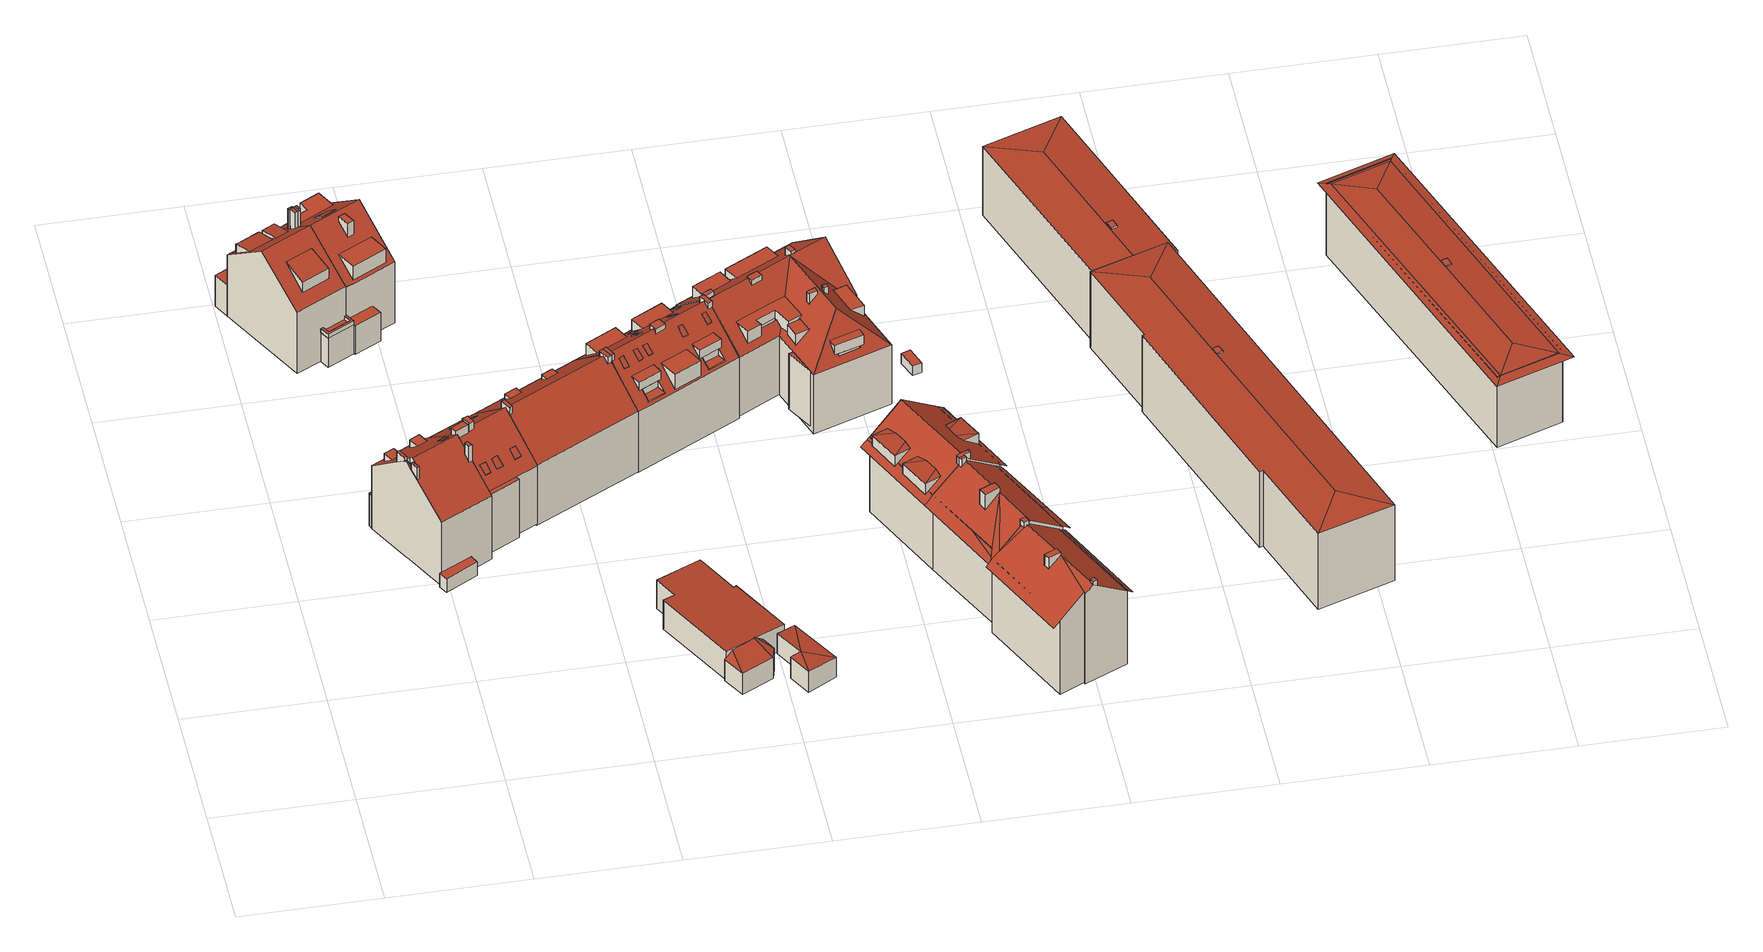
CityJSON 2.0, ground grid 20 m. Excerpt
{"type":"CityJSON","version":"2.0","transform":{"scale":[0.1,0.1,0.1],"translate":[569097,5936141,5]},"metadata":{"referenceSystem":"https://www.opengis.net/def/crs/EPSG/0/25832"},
"CityObjects":{
"building1":{"type":"Building","attributes":{"Grundfläche 2D":"134.691304","Grundhöhe NN":"5.782"},"children":["building1-1","building1-2","building1-3","building1-4","building1-5","building1-6"],"geometry":[{"type":"Solid","lod":"3","boundaries":[[[[0,1,2,3,4,5,6,7,8,9,10,11,12,13,14,15,16]],[[17,18,19,20,21,22,23,10,9,24,25,26,3,2]],[[27,28,29,30]],[[31,32,33,34,35]],[[27,30,36,37]],[[28,27,37,38]],[[29,28,38,39]],[[35,34,40,41]],[[31,35,41,42]],[[32,31,42,43]],[[33,32,43,44]],[[45,21,20,34,33,44]],[[46,12,11,10,23,22,21,45,47]],[[29,39,48,14,13,12,46,36,30]],[[49,40,34,20,19,18,17,2,1,0,16,15,14,48,50]],[[25,24,51,52]],[[53,54,51,24,9,8,7]],[[7,6,55,53]],[[6,5,56,55]],[[5,4,57,56]],[[52,58,57,4,3,26,25]],[[39,38,37,36,46,47,45,44,43,42,41,40,49,50,48],[58,52,51,54,53,55,56,57]]]],"semantics":{"surfaces":[{"type":"RoofSurface"},{"type":"WallSurface"},{"type":"GroundSurface"}],"values":[[0,0,0,0,1,1,1,1,1,1,1,1,1,1,1,1,1,1,1,1,1,2]]}}]},
"building1-1":{"type":"BuildingInstallation","parents":["building1"],"geometry":[{"type":"MultiSurface","lod":"3","boundaries":[[[59,60,61,62]],[[62,61,63,64]],[[59,62,64,65]],[[60,59,65,66]],[[61,60,66,63]]],"semantics":{"surfaces":[{"type":"RoofSurface"},{"type":"WallSurface"}],"values":[0,1,1,1,1]}}]},
"building1-2":{"type":"BuildingInstallation","parents":["building1"],"geometry":[{"type":"MultiSurface","lod":"3","boundaries":[[[67,68,69,70]],[[69,68,71]],[[72,67,70]],[[72,71,68,67]]],"semantics":{"surfaces":[{"type":"RoofSurface"},{"type":"WallSurface"}],"values":[0,1,1,1]}}]},
"building1-3":{"type":"BuildingInstallation","parents":["building1"],"geometry":[{"type":"MultiSurface","lod":"3","boundaries":[[[73,74,75,76]],[[19,77,76,75]],[[73,76,77,78]],[[74,73,78,18]],[[18,19,75,74]]],"semantics":{"surfaces":[{"type":"RoofSurface"},{"type":"WallSurface"}],"values":[0,1,1,1,1]}}]},
"building1-4":{"type":"BuildingInstallation","parents":["building1"],"geometry":[{"type":"MultiSurface","lod":"3","boundaries":[[[79,80,81,82]],[[23,83,82,81]],[[79,82,83,84]],[[84,22,80,79]],[[22,23,81,80]]],"semantics":{"surfaces":[{"type":"RoofSurface"},{"type":"WallSurface"}],"values":[0,1,1,1,1]}}]},
"building1-5":{"type":"BuildingInstallation","parents":["building1"],"geometry":[{"type":"MultiSurface","lod":"3","boundaries":[[[85,86,87,88,89,90]],[[16,0,1,88,87]],[[1,4,5,90,89,88]],[[5,6,91,86,85,90]],[[91,16,87,86]]],"semantics":{"surfaces":[{"type":"RoofSurface"},{"type":"WallSurface"}],"values":[0,1,1,1,1]}}]},
"building1-6":{"type":"BuildingInstallation","parents":["building1"],"geometry":[{"type":"MultiSurface","lod":"3","boundaries":[[[92,93,94,95]],[[96,94,93]],[[92,95,97]],[[97,96,93,92]]],"semantics":{"surfaces":[{"type":"RoofSurface"},{"type":"WallSurface"}],"values":[0,1,1,1]}}]},
"building2":{"type":"Building","attributes":{"Grundfläche 2D":"137.625259","Grundhöhe NN":"5.949"},"children":["building2-1","building2-2","building2-3","building2-4","building2-5"],"geometry":[{"type":"MultiSurface","lod":"3","boundaries":[[[98,99,100,101,102,103]],[[104,105,106,107]],[[108,109,110,111,112,113,114,115,116,117],[103,102,118,119,120,121,122,123,124,125]],[[126,110,109,108,127,128],[104,107,129,130]],[[131,132,133,134,135,136,137]],[[138,139,140,141]],[[98,125,124,119,118,101,100,99]],[[118,102,101]],[[125,98,103]],[[105,104,130]],[[106,105,130,129]],[[129,107,106]],[[138,142,117,116,115,143,144,139]],[[127,108,117,142,145]],[[131,137,136,135,146,126,128,127,145,147]],[[115,114,113,112,111,110,126,146,135,148,149,143]],[[132,131,147,150]],[[133,132,150,151]],[[134,133,151,152]],[[135,134,152,148]],[[140,139,144,153]],[[141,140,153,154]],[[138,141,154,142]],[[145,142,154,153,144,143,149,148,152,151,150,147]]],"semantics":{"surfaces":[{"type":"RoofSurface"},{"type":"WallSurface"},{"type":"GroundSurface"}],"values":[0,0,0,0,0,0,1,1,1,1,1,1,1,1,1,1,1,1,1,1,1,1,1,2]}}]},
"building2-1":{"type":"BuildingInstallation","parents":["building2"],"geometry":[{"type":"MultiSurface","lod":"3","boundaries":[[[155,156,157,158]],[[159,158,157]],[[155,158,159,160]],[[156,155,160]]],"semantics":{"surfaces":[{"type":"RoofSurface"},{"type":"WallSurface"}],"values":[0,1,1,1]}}]},
"building2-2":{"type":"BuildingInstallation","parents":["building2"],"geometry":[{"type":"MultiSurface","lod":"3","boundaries":[[[161,162,163,164,165,166,167,146,168,169]],[[131,132,165,164]],[[132,133,166,165]],[[133,134,167,166]],[[134,135,146,167]],[[136,168,146,135]],[[136,170,171,161,169,168]],[[162,161,171,172]],[[172,137,163,162]],[[131,164,163,137]]],"semantics":{"surfaces":[{"type":"RoofSurface"},{"type":"WallSurface"}],"values":[0,1,1,1,1,1,1,1,1,1]}}]},
"building2-3":{"type":"BuildingInstallation","parents":["building2"],"geometry":[{"type":"MultiSurface","lod":"3","boundaries":[[[173,174,175,176]],[[174,173,177,178]],[[178,111,175,174]],[[112,179,176,175,111]],[[173,176,179,180,181,177]]],"semantics":{"surfaces":[{"type":"RoofSurface"},{"type":"WallSurface"}],"values":[0,1,1,1,1]}}]},
"building2-4":{"type":"BuildingInstallation","parents":["building2"],"geometry":[{"type":"MultiSurface","lod":"3","boundaries":[[[182,123,183,184,120,185]],[[185,120,119]],[[119,124,182,185]],[[124,123,182]],[[184,183,122,121]],[[120,184,121]],[[183,123,122]]],"semantics":{"surfaces":[{"type":"RoofSurface"},{"type":"WallSurface"}],"values":[0,1,1,1,1,1,1]}}]},
"building2-5":{"type":"BuildingInstallation","parents":["building2"],"geometry":[{"type":"MultiSurface","lod":"3","boundaries":[[[186,187,180,179]],[[112,113,186,179]],[[113,188,187,186]],[[180,187,188,181]]],"semantics":{"surfaces":[{"type":"RoofSurface"},{"type":"WallSurface"}],"values":[0,1,1,1]}}]},
"building3":{"type":"Building","attributes":{"Grundfläche 2D":"120.116532","Grundhöhe NN":"6.129"},"children":["building3-1","building3-2","building3-3","building3-4","building3-5","building3-6","building3-7"],"geometry":[{"type":"Solid","lod":"3","boundaries":[[[[189,190,191,192]],[[193,194,195,196,197,198,199,200,201,202]],[[203,204,197,196,195,194,193,205,192,191,206]],[[190,189,207,208]],[[191,190,208,209]],[[206,191,209,210]],[[211,199,198,197,204,203,206,210,212]],[[200,199,211,213]],[[207,189,192,205,193,202,201,200,213,214]],[[207,214,213,211,212,210,209,208]]]],"semantics":{"surfaces":[{"type":"RoofSurface"},{"type":"WallSurface"},{"type":"GroundSurface"}],"values":[[0,0,0,1,1,1,1,1,1,2]]}}]},
"building3-1":{"type":"BuildingInstallation","parents":["building3"],"geometry":[{"type":"MultiSurface","lod":"3","boundaries":[[[215,216,217,218]],[[219,220,215,218]],[[218,217,221,219]],[[220,222,216,215]],[[217,216,222,221]]],"semantics":{"surfaces":[{"type":"RoofSurface"},{"type":"WallSurface"}],"values":[0,1,1,1,1]}}]},
"building3-2":{"type":"BuildingInstallation","parents":["building3"],"geometry":[{"type":"MultiSurface","lod":"3","boundaries":[[[223,224,225,226]],[[226,225,227,228]],[[223,226,228,229]],[[224,223,229,230]],[[225,224,230,227]]],"semantics":{"surfaces":[{"type":"RoofSurface"},{"type":"WallSurface"}],"values":[0,1,1,1,1]}}]},
"building3-3":{"type":"BuildingInstallation","parents":["building3"],"geometry":[{"type":"MultiSurface","lod":"3","boundaries":[[[231,232,233,234,235]],[[232,231,236,237]],[[232,237,196,238,233]],[[239,234,233,238]],[[239,195,236,231,235,234]]],"semantics":{"surfaces":[{"type":"RoofSurface"},{"type":"WallSurface"}],"values":[0,1,1,1,1]}}]},
"building3-4":{"type":"BuildingInstallation","parents":["building3"],"geometry":[{"type":"MultiSurface","lod":"3","boundaries":[[[240,241,242,243]],[[240,243,244,245]],[[243,242,246,244]],[[241,240,245,247]],[[242,241,247,246]]],"semantics":{"surfaces":[{"type":"RoofSurface"},{"type":"WallSurface"}],"values":[0,1,1,1,1]}}]},
"building3-5":{"type":"BuildingInstallation","parents":["building3"],"geometry":[{"type":"MultiSurface","lod":"3","boundaries":[[[248,249,250,251]],[[251,250,252,253]],[[248,251,253,254]],[[254,255,249,248]],[[255,252,250,249]]],"semantics":{"surfaces":[{"type":"RoofSurface"},{"type":"WallSurface"}],"values":[0,1,1,1,1]}}]},
"building3-6":{"type":"BuildingInstallation","parents":["building3"],"geometry":[{"type":"MultiSurface","lod":"3","boundaries":[[[256,257,258,259]],[[259,258,260,261]],[[261,262,256,259]],[[257,256,262,263]],[[263,260,258,257]]],"semantics":{"surfaces":[{"type":"RoofSurface"},{"type":"WallSurface"}],"values":[0,1,1,1,1]}}]},
"building3-7":{"type":"BuildingInstallation","parents":["building3"],"geometry":[{"type":"MultiSurface","lod":"3","boundaries":[[[264,265,266,267,268]],[[265,264,205,269]],[[265,269,194,270,266]],[[267,266,270,202]],[[202,193,205,264,268,267]]],"semantics":{"surfaces":[{"type":"RoofSurface"},{"type":"WallSurface"}],"values":[0,1,1,1,1]}}]},
"building4":{"type":"Building","attributes":{"Grundfläche 2D":"129.402209","Grundhöhe NN":"5.788"},"children":["building4-1","building4-2","building4-3","building4-4","building4-5","building4-6"],"geometry":[{"type":"MultiSurface","lod":"3","boundaries":[[[271,272,273,274]],[[275,276,277,278,279,280,281,282,283]],[[284,285,286,126,287]],[[288,110,126,286,289],[290,274,273,291]],[[111,110,288,292,293,294,295,112],[296,297,298,279,278,299,300,301,302,303,304,305,306,307,308]],[[309,310,311,312]],[[291,272,271,290]],[[273,272,291]],[[271,274,290]],[[281,313,314,315,282]],[[315,316,303,302,301,277,276,275,283,282]],[[278,277,301,300,299]],[[298,280,279]],[[313,281,280,298,297,317]],[[318,309,312,319,320,289,286,285,284,287,321,322]],[[292,288,289,320,323]],[[294,293,292,323,324]],[[287,126,110,111,112,295,294,324,321]],[[310,309,318,325]],[[311,310,325,326]],[[312,311,326,319]],[[326,325,318,322,321,324,323,320,319]]],"semantics":{"surfaces":[{"type":"RoofSurface"},{"type":"WallSurface"},{"type":"GroundSurface"}],"values":[0,0,0,0,0,0,1,1,1,1,1,1,1,1,1,1,1,1,1,1,1,2]}}]},
"building4-1":{"type":"BuildingInstallation","parents":["building4"],"geometry":[{"type":"MultiSurface","lod":"3","boundaries":[[[327,328,329,330,331,332]],[[333,334,332,331,330]],[[334,335,327,332]],[[335,336,329,328,327]],[[336,333,330,329]]],"semantics":{"surfaces":[{"type":"RoofSurface"},{"type":"WallSurface"}],"values":[0,1,1,1,1]}}]},
"building4-2":{"type":"BuildingInstallation","parents":["building4"],"geometry":[{"type":"MultiSurface","lod":"3","boundaries":[[[337,338,314,313,317,339,340,341,342,305,343]],[[303,316,315,338,337,343]],[[338,315,314]],[[343,305,304,303]],[[297,296,339,317]],[[306,342,341,340,339,296,308,307]],[[305,342,306]]],"semantics":{"surfaces":[{"type":"RoofSurface"},{"type":"WallSurface"}],"values":[0,1,1,1,1,1,1]}}]},
"building4-3":{"type":"BuildingInstallation","parents":["building4"],"geometry":[{"type":"MultiSurface","lod":"3","boundaries":[[[344,345,186,179,346,347]],[[348,349,350,351,352,345,344,347,346]],[[352,295,186,345]],[[295,112,179,186]]],"semantics":{"surfaces":[{"type":"RoofSurface"},{"type":"WallSurface"}],"values":[0,1,1,1]}}]},
"building4-4":{"type":"BuildingInstallation","parents":["building4"],"geometry":[{"type":"MultiSurface","lod":"3","boundaries":[[[353,176,175,354,355,356]],[[111,175,176,179,112]],[[111,357,354,175]],[[357,358,359,360,348,346,353,356,355,354]],[[346,179,176,353]]],"semantics":{"surfaces":[{"type":"RoofSurface"},{"type":"WallSurface"}],"values":[0,1,1,1,1]}}]},
"building4-5":{"type":"BuildingInstallation","parents":["building4"],"geometry":[{"type":"MultiSurface","lod":"3","boundaries":[[[361,362,363,364]],[[364,363,365,366]],[[361,364,366,367]],[[362,361,367,368]],[[363,362,368,365]]],"semantics":{"surfaces":[{"type":"RoofSurface"},{"type":"WallSurface"}],"values":[0,1,1,1,1]}}]},
"building4-6":{"type":"BuildingInstallation","parents":["building4"],"geometry":[{"type":"MultiSurface","lod":"3","boundaries":[[[360,369,370,371,372,350,349,348]],[[373,369,360,359]],[[373,374,375,376,372,371,370,369]],[[350,372,376,351]]],"semantics":{"surfaces":[{"type":"RoofSurface"},{"type":"WallSurface"}],"values":[0,1,1,1]}}]},
"building5":{"type":"Building","attributes":{"Grundfläche 2D":"225.222620","Grundhöhe NN":"5.657"},"children":["building5-1","building5-2","building5-3","building5-4"],"geometry":[{"type":"Solid","lod":"3","boundaries":[[[[197,377,378,379,380,381,382,383,384]],[[383,382,385,386,199,198,197,384]],[[379,378,387,388]],[[389,386,385,382,381,380,379,388,390]],[[199,386,389,391]],[[378,377,197,198,199,391,387]],[[389,390,388,387,391]]]],"semantics":{"surfaces":[{"type":"RoofSurface"},{"type":"WallSurface"},{"type":"GroundSurface"}],"values":[[0,0,1,1,1,1,2]]}}]},
"building5-1":{"type":"BuildingInstallation","parents":["building5"],"geometry":[{"type":"MultiSurface","lod":"3","boundaries":[[[392,393,394,395,396,397,398]],[[385,399,393,392]],[[400,401,396,395,394,393,399,402,383]],[[401,380,397,396]],[[380,381,382,385,392,398,397]]],"semantics":{"surfaces":[{"type":"RoofSurface"},{"type":"WallSurface"}],"values":[0,1,1,1,1]}}]},
"building5-2":{"type":"BuildingInstallation","parents":["building5"],"geometry":[{"type":"MultiSurface","lod":"3","boundaries":[[[403,404,405,406]],[[404,198,197,377,405]],[[377,407,406,405]],[[407,384,408,403,406]],[[408,198,404,403]]],"semantics":{"surfaces":[{"type":"RoofSurface"},{"type":"WallSurface"}],"values":[0,1,1,1,1]}}]},
"building5-3":{"type":"BuildingInstallation","parents":["building5"],"geometry":[{"type":"MultiSurface","lod":"3","boundaries":[[[409,410,411,412]],[[411,410,413]],[[414,409,412]],[[414,413,410,409]]],"semantics":{"surfaces":[{"type":"RoofSurface"},{"type":"WallSurface"}],"values":[0,1,1,1]}}]},
"building5-4":{"type":"BuildingInstallation","parents":["building5"],"geometry":[{"type":"MultiSurface","lod":"3","boundaries":[[[415,416,417,418]],[[416,419,417]],[[418,420,415]],[[416,415,420,419]]],"semantics":{"surfaces":[{"type":"RoofSurface"},{"type":"WallSurface"}],"values":[0,1,1,1]}}]},
"building6":{"type":"Building","attributes":{"Grundfläche 2D":"209.935842","Grundhöhe NN":"6.477"},"geometry":[{"type":"Solid","lod":"3","boundaries":[[[[421,422,423,424,425,426,427,428,429,430,431,432]],[[433,434,429,435]],[[435,436,437,433]],[[438,439,437,436,426]],[[440,441,439,438]],[[442,443,444]],[[443,445,444]],[[446,447,443]],[[447,445,443]],[[423,422,448,449]],[[424,423,449,450]],[[424,450,451,440,425]],[[425,440,438,426]],[[430,429,434,452,453]],[[431,430,453,454]],[[432,431,454,455]],[[421,432,455,456]],[[422,421,456,448]],[[428,427,426,436,435,429]],[[441,440,451,457]],[[439,441,457,458]],[[437,439,458,459]],[[434,433,460,452]],[[433,437,459,460]],[[442,444,461,462]],[[443,442,462,463]],[[446,443,463,464]],[[447,446,464,465]],[[445,447,465,466]],[[444,445,466,461]],[[455,454,453,452,460,459,458,457,451,450,449,448,456]],[[466,465,464,463,462,461]]]],"semantics":{"surfaces":[{"type":"RoofSurface"},{"type":"WallSurface"},{"type":"GroundSurface"}],"values":[[0,0,0,0,0,0,0,0,0,1,1,1,1,1,1,1,1,1,1,1,1,1,1,1,1,1,1,1,1,1,2,2]]}}]},
"building7":{"type":"Building","attributes":{"Grundfläche 2D":"225.231468","Grundhöhe NN":"5.605"},"children":["building7-1","building7-2","building7-3","building7-4","building7-5","building7-6","building7-7","building7-8","building7-9","building7-10","building7-11","building7-12","building7-13","building7-14","building7-15","building7-16"],"geometry":[{"type":"MultiSurface","lod":"3","boundaries":[[[467,468,469,470]],[[471,472,473,474]],[[475,476,477,478]],[[479,480,481,379,482,483,484,485,486,487,488,489],[490,474,473,491],[492,493,494,495,496,497],[498,499,500,501,502,503]],[[386,504,480,479,489,488,487,486,505,506,507],[469,508,509,470],[478,477,510,511]],[[469,468,508]],[[509,467,470]],[[509,508,468,467]],[[472,471,490,491]],[[473,472,491]],[[471,474,490]],[[477,476,510]],[[475,478,511]],[[476,475,511,510]],[[483,482,379,512,513]],[[514,515,507,506,505,486,485,484,483,513,516]],[[386,507,515,517]],[[512,379,481,480,504,386,517,518]],[[518,517,515,514,516,513,512]]],"semantics":{"surfaces":[{"type":"RoofSurface"},{"type":"WallSurface"},{"type":"GroundSurface"}],"values":[0,0,0,0,0,1,1,1,1,1,1,1,1,1,1,1,1,1,2]}}]},
"building7-1":{"type":"BuildingInstallation","parents":["building7"],"geometry":[{"type":"MultiSurface","lod":"3","boundaries":[[[519,520,521,522,523]],[[524,525,523,522]],[[523,525,526,520,519]],[[526,527,521,520]],[[527,524,522,521]]],"semantics":{"surfaces":[{"type":"RoofSurface"},{"type":"WallSurface"}],"values":[0,1,1,1,1]}}]},
"building7-2":{"type":"BuildingInstallation","parents":["building7"],"geometry":[{"type":"MultiSurface","lod":"3","boundaries":[[[528,529,530,531]],[[531,530,532,533]],[[533,534,528,531]],[[534,535,529,528]],[[530,529,535,532]]],"semantics":{"surfaces":[{"type":"RoofSurface"},{"type":"WallSurface"}],"values":[0,1,1,1,1]}}]},
"building7-3":{"type":"BuildingInstallation","parents":["building7"],"geometry":[{"type":"MultiSurface","lod":"3","boundaries":[[[397,536,537,538,539,392,398]],[[481,540,536,397]],[[541,538,537,536,540,479]],[[539,538,541,542]],[[542,504,392,539]],[[481,397,398,392,504,480]]],"semantics":{"surfaces":[{"type":"RoofSurface"},{"type":"WallSurface"}],"values":[0,1,1,1,1,1]}}]},
"building7-4":{"type":"BuildingInstallation","parents":["building7"],"geometry":[{"type":"MultiSurface","lod":"3","boundaries":[[[543,544,545,546]],[[546,545,547,548]],[[543,546,548,549]],[[549,550,544,543]],[[550,547,545,544]]],"semantics":{"surfaces":[{"type":"RoofSurface"},{"type":"WallSurface"}],"values":[0,1,1,1,1]}}]},
"building7-5":{"type":"BuildingInstallation","parents":["building7"],"geometry":[{"type":"MultiSurface","lod":"3","boundaries":[[[551,552,553,554,555,556,557,558,559]],[[506,560,553,552]],[[561,487,562,563,557,556,555,554,553,560]],[[563,484,558,557]],[[484,485,486,505,506,552,551,559,558]]],"semantics":{"surfaces":[{"type":"RoofSurface"},{"type":"WallSurface"}],"values":[0,1,1,1,1]}}]},
"building7-6":{"type":"BuildingInstallation","parents":["building7"],"geometry":[{"type":"MultiSurface","lod":"3","boundaries":[[[564,565,566,567]],[[567,566,568,569]],[[564,567,569,570]],[[565,564,570,571]],[[566,565,571,568]]],"semantics":{"surfaces":[{"type":"RoofSurface"},{"type":"WallSurface"}],"values":[0,1,1,1,1]}}]},
"building7-7":{"type":"BuildingInstallation","parents":["building7"],"geometry":[{"type":"MultiSurface","lod":"3","boundaries":[[[572,573,574,575]],[[572,575,576,577]],[[575,574,578,576]],[[573,572,577,579]],[[574,573,579,578]]],"semantics":{"surfaces":[{"type":"RoofSurface"},{"type":"WallSurface"}],"values":[0,1,1,1,1]}}]},
"building7-8":{"type":"BuildingInstallation","parents":["building7"],"geometry":[{"type":"MultiSurface","lod":"3","boundaries":[[[580,493,581,582,496,583]],[[496,582,497]],[[581,493,492]],[[497,582,581,492]],[[583,496,495]],[[580,583,495,494]],[[493,580,494]]],"semantics":{"surfaces":[{"type":"RoofSurface"},{"type":"WallSurface"}],"values":[0,1,1,1,1,1,1]}}]},
"building7-9":{"type":"BuildingInstallation","parents":["building7"],"geometry":[{"type":"MultiSurface","lod":"3","boundaries":[[[584,585,586,587]],[[586,585,588,589]],[[587,586,589,590]],[[584,587,590,591]],[[585,584,591,588]]],"semantics":{"surfaces":[{"type":"RoofSurface"},{"type":"WallSurface"}],"values":[0,1,1,1,1]}}]},
"building7-10":{"type":"BuildingInstallation","parents":["building7"],"geometry":[{"type":"MultiSurface","lod":"3","boundaries":[[[592,499,593,594,502,595]],[[502,594,503]],[[593,499,498]],[[593,498,503,594]],[[595,502,501]],[[592,595,501,500]],[[499,592,500]]],"semantics":{"surfaces":[{"type":"RoofSurface"},{"type":"WallSurface"}],"values":[0,1,1,1,1,1,1]}}]},
"building7-11":{"type":"BuildingInstallation","parents":["building7"],"geometry":[{"type":"MultiSurface","lod":"3","boundaries":[[[596,597,598,599]],[[599,598,600,601]],[[596,599,601,602]],[[597,596,602,603]],[[598,597,603,600]]],"semantics":{"surfaces":[{"type":"RoofSurface"},{"type":"WallSurface"}],"values":[0,1,1,1,1]}}]},
"building7-12":{"type":"BuildingInstallation","parents":["building7"],"geometry":[{"type":"MultiSurface","lod":"3","boundaries":[[[604,605,606,607,608,609]],[[610,503,498,611,607,606,605,604]],[[608,607,611]],[[604,609,610]]],"semantics":{"surfaces":[{"type":"RoofSurface"},{"type":"WallSurface"}],"values":[0,1,1,1]}}]},
"building7-13":{"type":"BuildingInstallation","parents":["building7"],"geometry":[{"type":"MultiSurface","lod":"3","boundaries":[[[612,613,614,615]],[[615,614,616,617]],[[612,615,617,618]],[[613,612,618,619]],[[614,613,619,616]]],"semantics":{"surfaces":[{"type":"RoofSurface"},{"type":"WallSurface"}],"values":[0,1,1,1,1]}}]},
"building7-14":{"type":"BuildingInstallation","parents":["building7"],"geometry":[{"type":"MultiSurface","lod":"3","boundaries":[[[620,621,622,623]],[[624,625,621,620]],[[625,626,622,621]],[[626,627,623,622]],[[627,624,620,623]]],"semantics":{"surfaces":[{"type":"RoofSurface"},{"type":"WallSurface"}],"values":[0,1,1,1,1]}}]},
"building7-15":{"type":"BuildingInstallation","parents":["building7"],"geometry":[{"type":"MultiSurface","lod":"3","boundaries":[[[628,629,630,631]],[[628,631,632,633]],[[628,633,488,634,629]],[[630,629,634,635]],[[630,635,489,632,631]]],"semantics":{"surfaces":[{"type":"RoofSurface"},{"type":"WallSurface"}],"values":[0,1,1,1,1]}}]},
"building7-16":{"type":"BuildingInstallation","parents":["building7"],"geometry":[{"type":"MultiSurface","lod":"3","boundaries":[[[636,637,638,639,640,641]],[[642,497,492,643,639,638,637,636]],[[640,639,643]],[[636,641,642]]],"semantics":{"surfaces":[{"type":"RoofSurface"},{"type":"WallSurface"}],"values":[0,1,1,1]}}]},
"building8":{"type":"Building","attributes":{"Grundfläche 2D":"1.466823","Grundhöhe NN":"6.839"},"geometry":[{"type":"Solid","lod":"3","boundaries":[[[[644,645,646]],[[644,646,647,648]],[[645,644,648,649]],[[646,645,649,647]],[[647,649,648]]]],"semantics":{"surfaces":[{"type":"RoofSurface"},{"type":"WallSurface"},{"type":"GroundSurface"}],"values":[[0,1,1,1,2]]}}]},
"building9":{"type":"Building","attributes":{"Grundfläche 2D":"380.814333","Grundhöhe NN":"6.188"},"children":["building9-1","building9-2","building9-3","building9-4","building9-5","building9-6","building9-7","building9-8","building9-9"],"geometry":[{"type":"MultiSurface","lod":"3","boundaries":[[[650,651,652,653]],[[654,655,656,657]],[[658,659,660,661,662,663,664,665,666,667,668]],[[669,670,671,672,673]],[[674,675,664,663,662,676,677,678,679,680,681,682,683,684,685,686,687]],[[683,688,689,676,662,661,690,684]],[[676,691,692,693]],[[689,694,691,676],[695,696,673,672,697]],[[676,693,698,699,700,506,505,486,679,678,677],[701,653,652,702],[703,704,657,656]],[[680,679,486]],[[689,688,694],[705,706,707,708]],[[652,651,702]],[[701,650,653]],[[701,702,651,650]],[[703,656,655]],[[654,657,704]],[[704,703,655,654]],[[675,674,666,665]],[[674,687,709,668,667,666]],[[668,709,710,711,658]],[[711,685,684,690,660,659,658]],[[661,660,690]],[[665,664,675]],[[672,671,697]],[[669,673,696]],[[697,671,670,669,696,695]],[[683,682,712,713]],[[688,683,713,714]],[[694,688,714,715]],[[691,694,715,716]],[[692,691,716,717]],[[698,693,692,717,718]],[[699,698,718,719]],[[720,712,682,681,680,486,505,506,700,699,719,721]],[[720,721,719,718,717,716,715,714,713,712]]],"semantics":{"surfaces":[{"type":"RoofSurface"},{"type":"WallSurface"},{"type":"GroundSurface"}],"values":[0,0,0,0,0,0,0,0,0,0,0,1,1,1,1,1,1,1,1,1,1,1,1,1,1,1,1,1,1,1,1,1,1,1,2]}}]},
"building9-1":{"type":"BuildingInstallation","parents":["building9"],"geometry":[{"type":"MultiSurface","lod":"3","boundaries":[[[722,723,724,725]],[[687,722,725,709]],[[685,723,722,687,686]],[[711,724,723,685]],[[724,711,710,709,725]]],"semantics":{"surfaces":[{"type":"RoofSurface"},{"type":"WallSurface"}],"values":[0,1,1,1,1]}}]},
"building9-2":{"type":"BuildingInstallation","parents":["building9"],"geometry":[{"type":"MultiSurface","lod":"3","boundaries":[[[726,727,728,729]],[[729,728,730,731]],[[726,729,731,732]],[[727,726,732,733]],[[733,730,728,727]]],"semantics":{"surfaces":[{"type":"RoofSurface"},{"type":"WallSurface"}],"values":[0,1,1,1,1]}}]},
"building9-3":{"type":"BuildingInstallation","parents":["building9"],"geometry":[{"type":"MultiSurface","lod":"3","boundaries":[[[734,735,736,737,738]],[[739,740,736,735]],[[737,736,740,741]],[[741,742,743,734,738,737]],[[735,734,743,739]]],"semantics":{"surfaces":[{"type":"RoofSurface"},{"type":"WallSurface"}],"values":[0,1,1,1,1]}}]},
"building9-4":{"type":"BuildingInstallation","parents":["building9"],"geometry":[{"type":"MultiSurface","lod":"3","boundaries":[[[744,745,746,747]],[[700,506,505,744,747]],[[744,505,748,749,745]],[[749,750,746,745]],[[747,746,750,700]]],"semantics":{"surfaces":[{"type":"RoofSurface"},{"type":"WallSurface"}],"values":[0,1,1,1,1]}}]},
"building9-5":{"type":"BuildingInstallation","parents":["building9"],"geometry":[{"type":"MultiSurface","lod":"3","boundaries":[[[751,752,753,754,755,756]],[[751,757,706,707,758,754,753,752]],[[755,754,758]],[[751,756,757]]],"semantics":{"surfaces":[{"type":"RoofSurface"},{"type":"WallSurface"}],"values":[0,1,1,1]}}]},
"building9-6":{"type":"BuildingInstallation","parents":["building9"],"geometry":[{"type":"MultiSurface","lod":"3","boundaries":[[[759,760,761,762]],[[762,761,705,708]],[[708,707,759,762]],[[707,706,760,759]],[[706,705,761,760]]],"semantics":{"surfaces":[{"type":"RoofSurface"},{"type":"WallSurface"}],"values":[0,1,1,1,1]}}]},
"building9-7":{"type":"BuildingInstallation","parents":["building9"],"geometry":[{"type":"MultiSurface","lod":"3","boundaries":[[[763,764,765,766]],[[766,765,767,768]],[[768,769,763,766]],[[764,763,769,770]],[[770,767,765,764]]],"semantics":{"surfaces":[{"type":"RoofSurface"},{"type":"WallSurface"}],"values":[0,1,1,1,1]}}]},
"building9-8":{"type":"BuildingInstallation","parents":["building9"],"geometry":[{"type":"MultiSurface","lod":"3","boundaries":[[[771,772,773,774]],[[772,771,775,776]],[[773,772,776]],[[771,774,775]]],"semantics":{"surfaces":[{"type":"RoofSurface"},{"type":"WallSurface"}],"values":[0,1,1,1]}}]},
"building9-9":{"type":"BuildingInstallation","parents":["building9"],"geometry":[{"type":"MultiSurface","lod":"3","boundaries":[[[777,778,779,780,781,782]],[[780,779,783,784]],[[784,677,785,782,781,780]],[[777,782,785,786]],[[786,678,783,779,778,777]]],"semantics":{"surfaces":[{"type":"RoofSurface"},{"type":"WallSurface"}],"values":[0,1,1,1,1]}}]},
"building10":{"type":"Building","attributes":{"Grundfläche 2D":"471.819655","Grundhöhe NN":"7.175"},"children":["building10-1","building10-2","building10-3","building10-4","building10-5","building10-6"],"geometry":[{"type":"Solid","lod":"3","boundaries":[[[[787,788,789,790]],[[788,791,789]],[[792,787,790]],[[793,794,795]],[[796,795,794,797]],[[797,798,796]],[[799,800,801,802]],[[800,803,801]],[[804,799,802]],[[805,806,807,808,809,810,811,812,813,814,815,816]],[[813,812,811,817,818]],[[818,819,820,813]],[[820,821,822,813]],[[823,813,822,824]],[[825,815,814,813,823,824,826,827,828,829]],[[816,815,825,830,831,805]],[[832,833,834,835,836,837,838,839,840,841],[788,787,792,842,843,791],[803,800,799,804,844,845]],[[838,837,846,847,848,849,850,839],[851,852,798,797,794,793]],[[853,854,855,856,857,858,859,860,861,862,863,864,835,865,866]],[[834,833,832,867,868,853,866,865,835]],[[867,869,853,868]],[[855,854,853,869,870,871,872,873,817]],[[790,789,843,842]],[[790,842,792]],[[791,843,789]],[[795,851,793]],[[798,852,796]],[[795,796,852,851]],[[802,801,845,844]],[[844,804,802]],[[845,801,803]],[[874,875,826,876,877,829]],[[825,829,877,878]],[[830,825,878,879]],[[807,806,805,831,830,879,880]],[[810,881,807,880,882]],[[873,818,817]],[[818,873,872,819]],[[820,819,872,871,821]],[[821,871,870,822]],[[876,826,824,822,870,869,883]],[[864,863,862,884,885,847,846,837,836,835,834,833,834,835]],[[850,847,885,886]],[[840,839,850,886,887]],[[887,888,833,840]],[[857,856,855,817,811,810,882,889]],[[862,890,891,857,889,884]],[[892,883,869,893,868,833,888,894]],[[885,884,889,882,880,879,878,877,876,883,892,894,888,887,886]],[[807,881,810,809,808]],[[875,874,829,828,827,826]],[[848,847,850,849]],[[857,891,890,862,861,860,859,858]],[[840,833,868,867,832,841]],[[867,868,893,869]]]],"semantics":{"surfaces":[{"type":"RoofSurface"},{"type":"WallSurface"},{"type":"GroundSurface"}],"values":[[0,0,0,0,0,0,0,0,0,0,0,0,0,0,0,0,0,0,0,0,0,0,1,1,1,1,1,1,1,1,1,1,1,1,1,1,1,1,1,1,1,1,1,1,1,1,1,1,2,0,0,0,0,0,0]]}}]},
"building10-1":{"type":"BuildingInstallation","parents":["building10"],"geometry":[{"type":"MultiSurface","lod":"3","boundaries":[[[895,896,897,898,899,900,901,902,903,904]],[[899,900,836,837,846,902,901,900,899,898]],[[846,905,903,902]],[[906,896,895,904,903,905,838,907]],[[897,896,906,908]],[[834,898,897,908]]],"semantics":{"surfaces":[{"type":"RoofSurface"},{"type":"WallSurface"}],"values":[0,1,1,1,1,1]}}]},
"building10-2":{"type":"BuildingInstallation","parents":["building10"],"geometry":[{"type":"MultiSurface","lod":"3","boundaries":[[[909,910,911,912]],[[866,913,910,909]],[[913,914,911,910]],[[853,912,911,914]],[[853,866,909,912]]],"semantics":{"surfaces":[{"type":"RoofSurface"},{"type":"WallSurface"}],"values":[0,1,1,1,1]}}]},
"building10-3":{"type":"BuildingInstallation","parents":["building10"],"geometry":[{"type":"MultiSurface","lod":"3","boundaries":[[[898,915,916,917,900,899]],[[918,915,898,834]],[[865,917,916,915,918,919]],[[864,836,900,917,865]]],"semantics":{"surfaces":[{"type":"RoofSurface"},{"type":"WallSurface"}],"values":[0,1,1,1]}}]},
"building10-4":{"type":"BuildingInstallation","parents":["building10"],"geometry":[{"type":"MultiSurface","lod":"3","boundaries":[[[920,921,922,923]],[[814,924,923,922]],[[924,925,920,923]],[[925,815,921,920]],[[815,814,922,921]]],"semantics":{"surfaces":[{"type":"RoofSurface"},{"type":"WallSurface"}],"values":[0,1,1,1,1]}}]},
"building10-5":{"type":"BuildingInstallation","parents":["building10"],"geometry":[{"type":"MultiSurface","lod":"3","boundaries":[[[926,927,928,929,930,931,932]],[[821,927,926,819,820]],[[821,822,823,933,928,927]],[[933,813,934,930,929,928]],[[819,926,932,931,930,934,812,818]]],"semantics":{"surfaces":[{"type":"RoofSurface"},{"type":"WallSurface"}],"values":[0,1,1,1,1]}}]},
"building10-6":{"type":"BuildingInstallation","parents":["building10"],"geometry":[{"type":"MultiSurface","lod":"3","boundaries":[[[935,936,937,938]],[[938,937,806,939]],[[939,816,935,938]],[[816,805,936,935]],[[805,806,937,936]]],"semantics":{"surfaces":[{"type":"RoofSurface"},{"type":"WallSurface"}],"values":[0,1,1,1,1]}}]},
"building11":{"type":"Building","attributes":{"Grundfläche 2D":"3.985696","Grundhöhe NN":"7.041"},"geometry":[{"type":"Solid","lod":"3","boundaries":[[[[940,941,942,943]],[[944,945,943,942]],[[945,946,940,943]],[[946,947,941,940]],[[947,944,942,941]],[[947,946,945,944]]]],"semantics":{"surfaces":[{"type":"RoofSurface"},{"type":"WallSurface"},{"type":"GroundSurface"}],"values":[[0,1,1,1,1,2]]}}]},
"building12":{"type":"Building","attributes":{"Grundfläche 2D":"350.776619","Grundhöhe NN":"6.848"},"children":["building12-1"],"geometry":[{"type":"Solid","lod":"3","boundaries":[[[[948,949,950]],[[951,952,949,948]],[[950,949,952,953,954,955]],[[951,948,956,957]],[[953,952,951,957,958]],[[954,953,958,959]],[[955,954,959,960]],[[950,955,960,961]],[[948,950,961,956]],[[961,960,959,958,957,956]]]],"semantics":{"surfaces":[{"type":"RoofSurface"},{"type":"WallSurface"},{"type":"GroundSurface"}],"values":[[0,0,0,1,1,1,1,1,1,2]]}}]},
"building12-1":{"type":"BuildingInstallation","parents":["building12"],"geometry":[{"type":"MultiSurface","lod":"3","boundaries":[[[962,963,964,965]],[[965,964,966,967]],[[962,965,967,968]],[[968,969,963,962]],[[969,966,964,963]]],"semantics":{"surfaces":[{"type":"RoofSurface"},{"type":"WallSurface"}],"values":[0,1,1,1,1]}}]},
"building13":{"type":"Building","attributes":{"Grundfläche 2D":"715.595194","Grundhöhe NN":"6.217"},"children":["building13-1"],"geometry":[{"type":"Solid","lod":"3","boundaries":[[[[970,971,972]],[[971,973,974,975,976,972]],[[973,971,970,977,978,979,980,981,975,974]],[[976,975,981]],[[970,972,982,983]],[[977,970,983,984]],[[978,977,984,985]],[[979,978,985,986]],[[980,979,986,987]],[[981,980,987,988]],[[976,981,988,989]],[[972,976,989,982]],[[984,983,982,989,988,987,986,985]]]],"semantics":{"surfaces":[{"type":"RoofSurface"},{"type":"WallSurface"},{"type":"GroundSurface"}],"values":[[0,0,0,0,1,1,1,1,1,1,1,1,2]]}}]},
"building13-1":{"type":"BuildingInstallation","parents":["building13"],"geometry":[{"type":"MultiSurface","lod":"3","boundaries":[[[990,991,992,993]],[[974,994,990,993]],[[973,974,993,992]],[[994,995,991,990]],[[992,991,995,973]]],"semantics":{"surfaces":[{"type":"RoofSurface"},{"type":"WallSurface"}],"values":[0,1,1,1,1]}}]},
"building14":{"type":"Building","attributes":{"Grundfläche 2D":"2.219115","Grundhöhe NN":"6.900"},"geometry":[{"type":"Solid","lod":"3","boundaries":[[[[996,997,998,999]],[[1000,1001,999,998]],[[1001,1002,996,999]],[[1002,1003,997,996]],[[1003,1000,998,997]],[[1003,1002,1001,1000]]]],"semantics":{"surfaces":[{"type":"RoofSurface"},{"type":"WallSurface"},{"type":"GroundSurface"}],"values":[[0,1,1,1,1,2]]}}]},
"building15":{"type":"Building","attributes":{"Grundfläche 2D":"445.486938","Grundhöhe NN":"7.219"},"children":["building15-1"],"geometry":[{"type":"MultiSurface","lod":"3","boundaries":[[[1004,1005,1006,1007,1008,1009]],[[1005,1010,1011,1012,1007,1006]],[[1013,1014,1009,1008]],[[1011,1010,1015,1014,1013,1012]],[[1016,1017,1009,1014,1018]],[[1015,1010,1019,1020,1021,1016,1018,1014]],[[1009,1017,1016,1021,1020,1019,1005,1004]],[[1010,1005,1019]],[[1022,1023,1024,1025]],[[1011,1024,1023,1026,1027,1006]],[[1026,1028,1029,1027]],[[1028,1022,1025,1015,1018,1017,1004,1029]],[[1023,1022,1028,1026]],[[1009,1008,1007,1006,1027,1029,1004]],[[1011,1006,1007,1012]],[[1011,1012,1013,1014,1015,1025,1024]],[[1004,1017,1009]],[[1018,1014,1009,1017]],[[1014,1018,1015]]],"semantics":{"surfaces":[{"type":"RoofSurface"},{"type":"WallSurface"},{"type":"GroundSurface"}],"values":[0,0,0,0,0,0,0,0,1,1,1,1,2,0,0,0,0,0,0]}}]},
"building15-1":{"type":"BuildingInstallation","parents":["building15"],"geometry":[{"type":"MultiSurface","lod":"3","boundaries":[[[1030,1031,1032,1033]],[[1020,1021,1033,1032]],[[1021,1034,1030,1033]],[[1034,1035,1031,1030]],[[1032,1031,1035,1020]]],"semantics":{"surfaces":[{"type":"RoofSurface"},{"type":"WallSurface"}],"values":[0,1,1,1,1]}}]}
},
"vertices":[
[150,468,168],[153,462,173],[155,458,176],[157,459,176],[155,463,173],[157,464,173],[156,465,172],[162,468,172],[162,467,173],[165,463,176],[231,498,176],[227,505,170],[197,562,119],[122,522,119],[121,522,119],[122,521,119],[146,476,161],[156,458,176],[160,449,168],[166,438,159],[190,393,119],[265,433,119],[246,470,151],[241,478,159],[169,455,169],[161,451,169],[159,455,173],[159,551,65],[119,529,65],[122,522,65],[163,544,65],[194,379,32],[240,404,32],[234,416,32],[190,393,32],[187,391,32],[163,544,8],[159,551,8],[119,529,8],[122,522,8],[190,393,8],[187,391,8],[194,379,8],[240,404,8],[234,416,8],[265,433,8],[197,562,8],[227,505,8],[121,522,8],[156,458,8],[155,458,8],[169,455,8],[161,451,8],[162,468,8],[162,467,8],[156,465,8],[157,464,8],[155,463,8],[159,455,8],
[220,500,172],[216,508,165],[206,502,165],[210,494,172],[206,502,164],[210,494,171],[220,500,171],[216,508,164],
[151,524,142],[137,517,142],[145,502,142],[159,510,142],[137,517,128],[151,524,128],
[163,451,180],[160,449,180],[166,438,180],[169,440,180],[169,440,159],[163,451,168],
[241,468,179],[246,470,179],[241,478,179],[237,476,179],[237,476,159],[241,468,151],
[156,465,179],[150,478,179],[146,476,179],[153,462,179],[155,463,179],[157,464,179],[150,478,161],
[189,545,142],[175,537,142],[183,523,142],[197,530,142],[175,537,128],[189,545,128],
[58,977,145],[56,976,145],[27,960,145],[23,959,145],[37,934,151],[71,952,151],[79,899,156],[95,867,145],[134,888,145],[117,919,156],[48,907,173],[68,918,173],[120,946,173],[108,968,153],[103,977,145],[101,982,141],[86,1010,116],[85,1011,116],[51,992,116],[14,972,116],[23,959,129],[27,960,129],[22,968,122],[21,970,120],[50,986,120],[51,984,122],[56,976,129],[58,977,129],[155,880,116],[83,842,116],[153,879,116],[134,888,128],[95,867,128],[118,860,60],[125,846,60],[163,866,60],[156,880,60],[155,880,60],[153,879,60],[121,862,60],[14,972,63],[51,992,63],[39,1014,63],[2,994,63],[14,972,9],[85,1011,9],[51,992,9],[83,842,9],[155,880,67],[118,860,9],[155,880,9],[86,1010,9],[125,846,9],[163,866,9],[156,880,9],[39,1014,9],[2,994,9],
[62,979,145],[76,953,152],[94,963,152],[80,989,145],[80,989,129],[62,979,129],
[159,868,67],[127,851,67],[121,862,67],[118,860,67],[125,846,67],[163,866,67],[156,880,67],[153,879,67],[153,878,67],[153,878,60],[159,868,60],[127,851,60],
[99,975,180],[104,966,180],[108,968,180],[103,977,180],[99,975,145],[104,966,153],[103,977,177],[100,975,177],[100,975,145],
[56,976,122],[50,986,122],[21,970,122],[27,960,122],
[101,982,177],[97,980,177],[97,980,141],
[262,440,113],[308,465,113],[305,470,113],[259,446,113],[227,505,169],[245,514,169],[248,516,169],[255,520,169],[305,546,169],[301,553,162],[274,604,113],[196,563,113],[197,562,114],[225,509,165],[336,488,114],[309,538,162],[230,501,165],[336,487,113],[262,440,11],[308,465,11],[305,470,11],[336,487,11],[274,604,11],[336,488,11],[196,563,11],[197,562,11],
[316,494,127],[310,504,137],[302,500,137],[307,489,127],[307,489,126],[316,494,126],[302,500,136],[310,504,136],
[289,479,127],[283,490,137],[275,485,137],[280,475,127],[275,485,136],[280,475,126],[289,479,126],[283,490,136],
[250,512,179],[257,516,179],[251,528,179],[243,524,179],[248,516,179],[250,512,166],[257,516,166],[251,528,161],[243,524,161],
[241,569,127],[233,565,127],[238,555,137],[247,559,137],[247,559,136],[241,569,126],[238,555,136],[233,565,126],
[268,583,127],[260,579,127],[265,569,137],[273,573,137],[265,569,136],[273,573,136],[268,583,126],[260,579,126],
[271,470,127],[266,480,137],[257,476,137],[263,466,127],[257,476,136],[263,466,126],[271,470,126],[266,480,136],
[230,501,179],[248,510,179],[243,519,179],[225,509,179],[227,505,179],[248,510,165],[243,519,165],
[167,890,141],[216,916,141],[202,943,141],[153,917,141],[114,1003,142],[111,1002,142],[109,1000,142],[116,988,142],[164,1014,142],[150,1041,142],[122,1026,142],[129,1011,142],[115,1004,142],[156,880,115],[157,881,115],[169,887,115],[155,880,115],[193,984,173],[228,918,115],[167,890,118],[216,916,118],[159,1049,115],[120,1029,115],[86,1010,115],[101,982,140],[124,1029,116],[124,1027,117],[150,1041,117],[113,993,137],[110,998,133],[109,1000,131],[111,1002,131],[114,1003,131],[113,1006,128],[106,1017,118],[106,1019,116],[119,1026,116],[120,1026,116],[157,881,58],[165,866,58],[203,886,58],[195,901,58],[122,1026,118],[122,1025,118],[129,1011,131],[115,1004,131],[124,1027,118],[157,881,8],[195,901,8],[228,918,8],[155,880,8],[156,880,8],[159,1049,8],[86,1010,8],[165,866,8],[203,886,8],
[161,977,167],[160,978,166],[153,991,154],[133,981,154],[137,974,161],[141,966,167],[133,981,153],[141,966,166],[161,977,166],[153,991,153],
[115,1004,118],[129,1011,118],[124,1029,118],[120,1026,118],[119,1026,118],[106,1019,118],[114,1003,118],
[104,982,177],[103,983,177],[106,978,177],[105,981,177],[106,978,176],[105,981,176],[104,982,176],[104,982,142],[103,983,140],
[106,978,180],[111,969,180],[109,972,180],[108,975,180],[111,969,153],[109,972,150],[108,975,148],[108,975,176],
[178,943,174],[169,959,174],[160,955,174],[169,938,174],[160,955,165],[169,938,150],[178,943,150],[169,959,165],
[113,978,176],[111,981,176],[111,982,176],[110,985,176],[113,978,148],[111,981,145],[111,982,144],[110,985,142],
[309,538,161],[336,488,113],[487,568,113],[461,618,160],[456,626,168],[456,626,169],[451,623,169],[309,548,169],[452,633,162],[425,684,113],[336,488,7],[487,568,7],[425,684,7],[456,626,7],[274,604,7],
[452,633,172],[447,630,172],[450,624,172],[451,623,172],[455,615,172],[461,618,172],[456,626,172],[447,630,162],[451,623,168],[455,615,160],[450,624,168],
[306,555,175],[301,553,175],[309,538,175],[313,541,175],[313,541,161],[306,555,162],
[334,622,133],[317,613,133],[323,603,133],[339,612,133],[317,613,124],[334,622,124],
[388,650,133],[372,642,133],[377,632,133],[393,641,133],[372,642,124],[388,650,124],
[523,324,58],[458,288,65],[476,255,64],[459,246,66],[521,131,65],[557,150,62],[563,154,61],[564,155,61],[565,155,61],[608,178,57],[560,265,58],[556,262,58],[587,139,52],[576,161,52],[564,155,62],[563,154,62],[582,122,52],[531,136,62],[537,98,52],[521,131,54],[519,130,52],[597,170,50],[620,127,52],[623,184,48],[664,109,50],[605,119,52],[623,86,52],[458,288,15],[476,255,15],[459,246,15],[521,131,15],[576,161,15],[608,178,15],[560,265,15],[556,262,15],[523,324,15],[519,130,15],[537,98,15],[582,122,15],[587,139,15],[623,184,15],[597,170,15],[620,127,15],[605,119,15],[623,86,15],[664,109,15],
[552,741,142],[507,717,142],[518,696,142],[563,720,142],[543,600,141],[581,620,141],[567,646,141],[529,626,141],[483,705,142],[439,681,142],[450,660,142],[494,684,142],[461,628,170],[456,626,170],[461,618,162],[505,577,113],[638,648,113],[611,698,162],[607,705,170],[607,706,170],[601,703,170],[539,670,170],[525,662,170],[543,600,114],[581,620,114],[521,606,128],[527,595,117],[528,593,116],[503,580,116],[503,582,117],[497,593,128],[611,653,128],[617,642,117],[617,641,116],[593,628,116],[593,629,117],[587,641,128],[452,633,163],[604,710,166],[603,713,163],[576,764,113],[507,717,121],[552,741,121],[439,681,121],[483,705,121],[487,568,6],[638,648,6],[607,706,6],[576,764,6],[607,705,6],[425,684,6],[456,626,6],
[563,662,156],[565,659,152],[572,662,152],[566,672,162],[560,669,162],[566,672,161],[560,669,161],[565,659,151],[572,662,151],
[577,737,136],[572,748,125],[565,744,125],[571,733,136],[565,744,124],[571,733,135],[577,737,135],[572,748,124],
[465,620,172],[461,628,172],[461,629,172],[457,636,172],[465,620,162],[461,629,170],[457,636,163],
[511,666,163],[505,677,152],[499,674,152],[504,663,163],[499,674,151],[504,663,162],[511,666,162],[505,677,151],
[607,706,173],[603,713,173],[597,710,173],[599,707,173],[601,703,173],[601,702,173],[605,695,173],[611,698,173],[607,705,173],[597,710,163],[599,707,166],[601,702,170],[605,695,162],
[499,623,152],[505,627,152],[499,637,162],[493,634,162],[499,637,161],[493,634,161],[499,623,151],[505,627,151],
[512,696,140],[506,707,130],[500,703,130],[505,692,140],[505,692,139],[512,696,139],[500,703,129],[506,707,129],
[528,593,117],[521,606,117],[497,593,117],[503,580,117],
[601,677,152],[607,681,152],[601,691,162],[595,688,162],[607,681,151],[601,691,161],[595,688,161],[601,677,151],
[617,641,117],[611,653,117],[587,641,117],[593,628,117],
[477,612,152],[484,615,152],[478,626,162],[472,622,162],[478,626,161],[472,622,161],[477,612,151],[484,615,151],
[583,638,143],[587,641,143],[611,653,143],[615,655,143],[607,670,143],[575,653,143],[583,638,128],[615,655,128],
[558,691,163],[564,694,163],[558,705,152],[552,702,152],[558,705,151],[552,702,151],[558,691,162],[564,694,162],
[514,644,162],[507,641,162],[513,631,152],[519,634,152],[514,644,161],[507,641,161],[513,631,151],[519,634,151],
[542,665,173],[536,676,173],[522,669,173],[528,657,173],[528,657,165],[542,665,165],[536,676,164],[522,669,164],
[493,591,143],[497,593,143],[521,606,143],[525,608,143],[518,622,143],[485,605,143],[493,591,128],[525,608,128],
[703,641,115],[724,602,115],[709,643,115],[709,643,18],[703,641,18],[724,602,18],
[709,825,142],[647,792,142],[658,772,142],[720,804,142],[639,788,142],[598,766,142],[609,745,142],[649,767,142],[695,698,143],[697,695,143],[709,673,143],[728,682,143],[713,723,143],[659,695,143],[641,685,143],[652,663,143],[672,674,143],[669,680,143],[667,683,143],[813,689,140],[798,732,140],[798,733,140],[779,726,140],[794,683,140],[672,674,122],[652,663,122],[729,770,171],[681,744,171],[666,736,171],[619,711,171],[607,705,171],[638,648,116],[638,646,115],[697,678,115],[701,688,121],[697,695,128],[679,686,128],[669,680,128],[727,593,115],[769,655,171],[709,673,123],[804,734,115],[813,739,115],[782,797,171],[839,632,115],[798,732,121],[813,689,121],[798,733,121],[750,857,115],[576,764,115],[601,716,161],[709,825,122],[647,792,122],[598,766,122],[639,788,122],[765,614,124],[764,616,126],[795,626,126],[796,625,124],[667,683,130],[676,687,130],[695,698,130],[638,646,12],[697,678,12],[727,593,12],[839,632,12],[804,734,12],[813,739,12],[750,857,12],[576,764,12],[607,705,12],[607,706,12],
[669,680,118],[697,695,118],[695,698,118],[667,683,118],
[738,778,173],[732,789,173],[726,786,173],[732,774,173],[726,786,158],[732,774,169],[738,778,169],[732,789,158],
[751,692,173],[749,699,173],[737,694,173],[739,688,173],[741,689,173],[749,699,167],[737,694,155],[739,688,155],[741,689,157],[751,692,167],
[604,710,173],[617,717,173],[614,722,173],[601,716,173],[609,712,166],[617,717,166],[614,722,161],
[759,614,143],[764,616,143],[795,626,143],[801,628,143],[797,641,143],[754,626,143],[759,614,126],[801,628,126],
[795,626,120],[764,616,120],[765,614,120],[796,625,120],
[759,702,173],[761,696,173],[767,698,173],[765,704,173],[767,698,159],[765,704,159],[759,702,165],[761,696,165],
[707,671,140],[714,649,140],[734,656,140],[726,678,140],[707,671,121],[714,649,121],
[666,738,173],[666,736,173],[670,729,173],[685,737,173],[681,744,173],[681,746,173],[670,729,164],[685,737,164],[681,746,170],[666,738,170],
[838,319,169],[829,338,169],[798,341,167],[819,295,167],[820,351,167],[842,306,167],[868,405,167],[870,393,170],[890,416,167],[907,380,167],[876,379,170],[885,370,167],[809,381,169],[800,400,169],[769,403,167],[790,357,167],[791,413,167],[813,368,167],[994,32,189],[1000,35,184],[1044,55,150],[1052,59,143],[988,197,143],[979,193,150],[937,173,183],[933,168,187],[931,166,189],[959,107,189],[963,98,189],[991,39,189],[933,171,186],[932,170,187],[930,175,187],[928,174,189],[923,172,185],[924,170,185],[926,165,185],[891,154,159],[981,29,180],[881,150,151],[872,145,143],[936,8,143],[946,12,151],[982,26,180],[988,29,184],[816,281,142],[828,287,153],[866,305,183],[874,308,189],[874,309,190],[876,310,191],[874,315,191],[815,439,191],[768,416,153],[755,411,142],[819,295,149],[798,341,149],[790,357,149],[769,403,149],[883,313,185],[928,334,149],[937,338,142],[877,468,142],[868,463,149],[890,416,149],[907,380,149],[908,236,189],[935,177,189],[937,173,189],[979,193,155],[984,195,151],[988,197,149],[995,200,143],[970,252,143],[931,335,142],[921,330,151],[876,310,187],[874,309,189],[876,304,189],[903,247,189],[878,148,142],[884,170,152],[891,154,153],[924,170,179],[923,172,179],[930,175,185],[932,170,185],[941,23,151],[887,139,151],[881,150,22],[946,12,22],[981,29,22],[982,26,22],[1044,55,22],[984,183,150],[979,193,22],[891,154,22],[921,330,22],[928,334,22],[868,463,22],[768,416,22],[828,287,22],[984,195,22],[958,251,151],[964,239,151],[885,167,22],[885,167,152],[884,170,22],
[872,314,197],[871,314,197],[864,310,197],[866,305,197],[874,308,197],[874,309,197],[876,310,197],[883,313,197],[881,318,197],[874,315,197],[881,318,185],[871,314,189],[872,314,190],[864,310,183],
[903,247,197],[881,237,197],[886,225,197],[908,236,197],[881,237,172],[886,225,171],
[869,300,197],[869,301,197],[876,304,197],[869,300,183],[869,301,184],
[945,90,194],[963,98,194],[959,107,194],[941,98,194],[941,98,174],[945,90,174],
[930,175,195],[923,172,195],[927,164,195],[931,166,195],[933,167,195],[933,168,195],[932,170,195],[927,164,185],[933,167,187],
[991,39,194],[994,32,194],[1000,35,194],[997,41,194],[997,41,184],
[888,677,37],[878,705,37],[865,700,37],[875,673,37],[865,700,20],[875,673,20],[888,677,20],[878,705,20],
[1026,971,139],[1101,940,143],[1139,1010,139],[1122,694,139],[1179,714,143],[1228,731,139],[1233,716,139],[1239,719,139],[1026,971,18],[1122,694,18],[1228,731,18],[1233,716,18],[1239,719,18],[1139,1010,18],
[1169,776,145],[1165,788,145],[1156,785,145],[1160,773,145],[1156,785,143],[1160,773,143],[1169,776,142],[1165,788,142],
[1117,693,145],[1191,661,151],[1228,731,145],[1244,505,151],[1248,494,151],[1350,198,151],[1423,162,145],[1164,557,145],[1160,555,145],[1261,260,145],[1266,262,145],[1313,125,145],[1228,731,12],[1117,693,12],[1164,557,12],[1160,555,12],[1261,260,12],[1266,262,12],[1313,125,12],[1423,162,12],
[1257,497,152],[1253,508,152],[1244,505,152],[1248,494,152],[1257,497,150],[1253,508,150],
[1242,836,36],[1228,831,36],[1232,817,36],[1246,822,36],[1232,817,19],[1246,822,19],[1242,836,19],[1228,831,19],
[1607,387,146],[1460,803,146],[1456,805,146],[1444,811,144],[1599,369,144],[1607,386,146],[1546,833,146],[1548,838,146],[1554,849,144],[1710,407,144],[1692,416,146],[1692,417,146],[1635,444,149],[1608,387,146],[1691,417,146],[1518,779,149],[1573,622,149],[1577,610,149],[1697,419,22],[1549,838,22],[1549,838,145],[1697,419,145],[1454,804,22],[1454,804,145],[1603,385,22],[1603,385,146],
[1586,613,150],[1582,625,150],[1573,622,150],[1577,610,150],[1586,613,148],[1582,625,148]
]}
